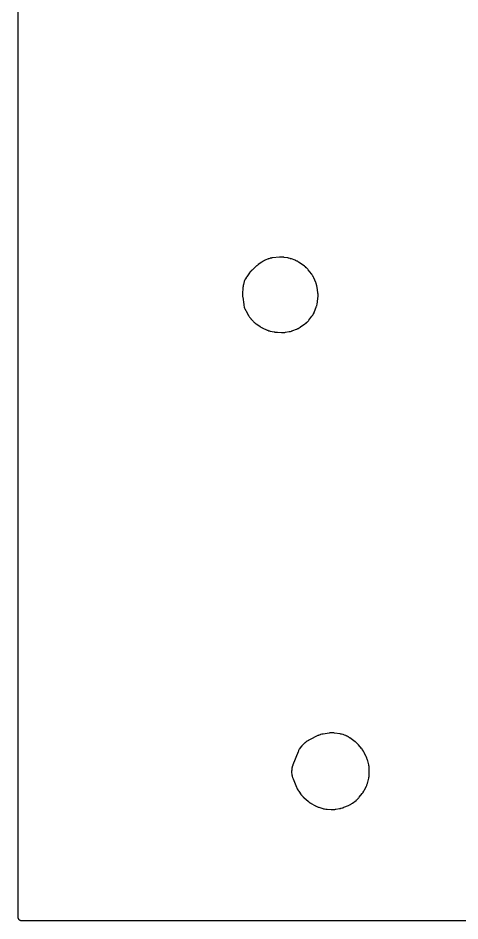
# Model space of a CAD drawing. Header units: millimetres. Extents: x 0 to 300, y 0 to 300.
# Drawn here: x -0.1 to 70.7, y -0.1 to 144.5 of the extents above; entities that cross this region are included whole.
import ezdxf

# ---------------------------------------------------------------- set-up
doc = ezdxf.new("R2010")
doc.units = ezdxf.units.MM
doc.layers.add('CUT', color=7, linetype='CONTINUOUS')

msp = doc.modelspace()

# ---------------------------------------------------------------- linework, layer by layer
at = {"layer": 'CUT'}
msp.add_lwpolyline([(298.5289, -0.0625), (1.4375, -0.0625), (0.5522, -0.0625), (0.4788, -0.0589), (0.4206, -0.0503), (0.3635, -0.036), (0.3082, -0.0162), (0.255, 0.009), (0.2046, 0.0392), (0.1573, 0.0743), (0.1137, 0.1137), (0.0743, 0.1573), (0.0392, 0.2046), (0.009, 0.255), (-0.0162, 0.3082), (-0.036, 0.3635), (-0.0503, 0.4206), (-0.0589, 0.4788), (-0.0625, 0.5522), (-0.0625, 1.4375), (-0.0625, 298.5625)], dxfattribs=at)
for points in [[(35.8955, 100.0336), (35.8973, 100.0052), (35.9019, 99.9499), (35.9033, 99.9357), (35.9132, 99.8439), (35.9149, 99.8298), (36.0673, 98.6754), (36.0693, 98.6614), (36.0834, 98.5709), (36.0857, 98.5569), (36.0955, 98.5027), (36.1012, 98.4751), (36.1416, 98.2988), (36.1567, 98.2445), (36.2127, 98.0752), (36.2329, 98.0225), (36.3056, 97.8569), (36.3175, 97.8314), (36.342, 97.782), (36.3484, 97.7695), (36.3911, 97.6883), (36.3978, 97.6759), (36.8305, 96.8975), (36.8367, 96.8867), (36.8777, 96.8165), (36.8841, 96.8058), (36.9096, 96.7641), (36.923, 96.7431), (37.0123, 96.61), (37.0418, 96.5697), (37.1418, 96.4445), (37.1578, 96.4253), (37.1899, 96.3885), (37.1982, 96.3791), (37.2527, 96.319), (37.2612, 96.3098), (37.6201, 95.9302), (37.6319, 95.9181), (37.7093, 95.8407), (37.7213, 95.829), (37.7691, 95.7839), (37.7942, 95.7614), (37.9613, 95.6204), (37.9876, 95.5994), (38.0401, 95.5599), (38.0537, 95.55), (38.1429, 95.4867), (38.1568, 95.4771), (38.6834, 95.1254), (38.6937, 95.1186), (38.7611, 95.0755), (38.7716, 95.069), (38.8127, 95.0439), (38.834, 95.0316), (38.9739, 94.9539), (38.9956, 94.9424), (39.0386, 94.9208), (39.0497, 94.9153), (39.1219, 94.8809), (39.1331, 94.8757), (39.7254, 94.6078), (39.7396, 94.6016), (39.8319, 94.5627), (39.8462, 94.5569), (39.9022, 94.5349), (39.9312, 94.5244), (40.1213, 94.4611), (40.1507, 94.4521), (40.2087, 94.436), (40.2237, 94.4321), (40.3209, 94.4078), (40.3359, 94.4042), (40.9455, 94.2685), (40.9584, 94.2657), (41.0424, 94.249), (41.0553, 94.2465), (41.106, 94.2376), (41.132, 94.2335), (41.3017, 94.2111), (41.3279, 94.2083), (41.3792, 94.2038), (41.3923, 94.2028), (41.4777, 94.1972), (41.4909, 94.1965), (42.1111, 94.1695), (42.1269, 94.169), (42.2294, 94.1672), (42.2452, 94.1672), (42.3068, 94.1677), (42.3383, 94.1689), (42.5429, 94.1815), (42.5743, 94.1843), (42.6355, 94.1913), (42.6511, 94.1933), (42.7527, 94.2077), (42.7683, 94.2101), (43.327, 94.3042), (43.3424, 94.307), (43.4425, 94.3266), (43.4578, 94.3298), (43.5176, 94.3431), (43.5481, 94.3508), (43.7444, 94.4054), (43.7744, 94.4146), (43.8325, 94.4341), (43.8473, 94.4393), (43.9431, 94.4743), (43.9577, 94.4798), (44.543, 94.711), (44.559, 94.7176), (44.6629, 94.7621), (44.6788, 94.7692), (44.7403, 94.7978), (44.7714, 94.8133), (44.9705, 94.92), (45.0007, 94.9373), (45.0585, 94.9728), (45.0732, 94.9821), (45.1678, 95.0439), (45.1822, 95.0536), (45.876, 95.5365), (45.8884, 95.5454), (45.9686, 95.6043), (45.9808, 95.6135), (46.0281, 95.6501), (46.0518, 95.6695), (46.2006, 95.7974), (46.2449, 95.8396), (46.3799, 95.9821), (46.4004, 96.0048), (46.4393, 96.0502), (46.4491, 96.062), (46.5118, 96.1392), (46.5213, 96.1513), (46.9941, 96.7649), (47.003, 96.7767), (47.0596, 96.8541), (47.0682, 96.8661), (47.1011, 96.9134), (47.1174, 96.9381), (47.2176, 97.0986), (47.2463, 97.1501), (47.3303, 97.3197), (47.3427, 97.3464), (47.3657, 97.3993), (47.3714, 97.4129), (47.4075, 97.5018), (47.4129, 97.5155), (47.6908, 98.251), (47.697, 98.2682), (47.7356, 98.3804), (47.7412, 98.3977), (47.7623, 98.4657), (47.772, 98.5009), (47.8283, 98.7312), (47.8359, 98.7669), (47.8485, 98.8369), (47.8515, 98.8549), (47.869, 98.9723), (47.8714, 98.9904), (47.964, 99.7723), (47.9654, 99.7853), (47.9736, 99.87), (47.9747, 99.8831), (47.9785, 99.9341), (47.9799, 99.9603), (47.985, 100.1281), (47.9843, 100.1804), (47.9748, 100.348), (47.9727, 100.3742), (47.9676, 100.4251), (47.9661, 100.4381), (47.9558, 100.5226), (47.954, 100.5355), (47.8237, 101.4336), (47.8217, 101.4465), (47.8078, 101.53), (47.8055, 101.5428), (47.796, 101.5928), (47.7906, 101.6183), (47.7524, 101.7808), (47.7383, 101.8309), (47.6861, 101.9896), (47.6774, 102.0141), (47.6594, 102.0617), (47.6547, 102.0739), (47.6231, 102.1524), (47.6181, 102.1644), (47.2968, 102.9149), (47.2914, 102.9269), (47.256, 103.005), (47.2504, 103.0169), (47.2281, 103.0633), (47.2161, 103.0868), (47.1362, 103.2358), (47.1092, 103.2811), (47.0166, 103.4224), (47.0016, 103.4442), (46.9715, 103.486), (46.9637, 103.4966), (46.9121, 103.565), (46.904, 103.5754), (46.4019, 104.2115), (46.3927, 104.2228), (46.3325, 104.2954), (46.3231, 104.3065), (46.2858, 104.3493), (46.2662, 104.3707), (46.1372, 104.505), (46.095, 104.5449), (45.9537, 104.6661), (45.9312, 104.6845), (45.8864, 104.7193), (45.8748, 104.7281), (45.7988, 104.7842), (45.7871, 104.7926), (44.9379, 105.3886), (44.9276, 105.3957), (44.8596, 105.4413), (44.8491, 105.4482), (44.8077, 105.4747), (44.7863, 105.4879), (44.6469, 105.5692), (44.6024, 105.5927), (44.4567, 105.662), (44.4338, 105.6723), (44.3885, 105.6916), (44.3769, 105.6964), (44.301, 105.7268), (44.2893, 105.7314), (43.7067, 105.9509), (43.6929, 105.9559), (43.6031, 105.9872), (43.5892, 105.9919), (43.5348, 106.0094), (43.5068, 106.0177), (43.3231, 106.0671), (43.2947, 106.074), (43.2388, 106.0861), (43.2245, 106.089), (43.131, 106.107), (43.1166, 106.1095), (42.5743, 106.1999), (42.5613, 106.2019), (42.4765, 106.2142), (42.4635, 106.2159), (42.4124, 106.2221), (42.3861, 106.2247), (42.2177, 106.2378), (42.165, 106.2395), (41.996, 106.2377), (41.9697, 106.2369), (41.9183, 106.2341), (41.9051, 106.2332), (41.8197, 106.2267), (41.8066, 106.2255), (40.7085, 106.117), (40.6944, 106.1154), (40.6029, 106.1042), (40.5888, 106.1023), (40.5341, 106.0943), (40.5061, 106.0895), (40.3277, 106.0546), (40.2727, 106.0411), (40.0984, 105.9896), (40.0714, 105.9809), (40.0191, 105.9627), (40.0058, 105.9579), (39.9195, 105.9256), (39.9063, 105.9204), (39.6147, 105.8033), (39.598, 105.7963), (39.4906, 105.7493), (39.4742, 105.7419), (39.4106, 105.7117), (39.3784, 105.6953), (39.1731, 105.5825), (39.142, 105.5642), (39.0825, 105.5267), (39.0674, 105.5168), (38.9701, 105.4513), (38.9553, 105.441), (38.3967, 105.04), (38.3818, 105.0289), (38.2863, 104.9558), (38.2718, 104.9443), (38.1548, 104.8489), (38.1406, 104.8369), (38.0498, 104.758), (38.036, 104.7457), (37.4067, 104.164), (37.3962, 104.154), (37.3282, 104.088), (37.3178, 104.0777), (37.278, 104.0371), (37.2581, 104.0158), (37.1321, 103.8744), (37.1133, 103.8522), (37.0776, 103.8079), (37.0685, 103.7964), (37.0109, 103.7213), (37.0021, 103.7096), (36.56, 103.1036), (36.5516, 103.0919), (36.4981, 103.0147), (36.49, 103.0027), (36.459, 102.9555), (36.4437, 102.931), (36.3494, 102.7716), (36.3224, 102.7205), (36.2449, 102.555), (36.223, 102.5015), (36.161, 102.3269), (36.152, 102.2995), (36.1357, 102.2454), (36.1317, 102.2315), (36.1067, 102.141), (36.103, 102.127), (36.0302, 101.8354), (36.0269, 101.8218), (36.0069, 101.733), (36.004, 101.7193), (35.9932, 101.6657), (35.9884, 101.6381), (35.9609, 101.4584), (35.9573, 101.4306), (35.9516, 101.3762), (35.9503, 101.3623), (35.9429, 101.2716), (35.9419, 101.2576), (35.8932, 100.4227), (35.8926, 100.4085), (35.8894, 100.3162), (35.889, 100.302), (35.8884, 100.2465), (35.8888, 100.2181)], [(43.7867, 23.349), (43.7894, 23.3334), (43.8062, 23.243), (43.8123, 23.2142), (43.8298, 23.1404), (43.8331, 23.1272), (43.8465, 23.0757), (43.854, 23.0495), (43.9065, 22.8804), (43.9152, 22.8546), (43.9332, 22.8045), (43.938, 22.7918), (43.9699, 22.7092), (43.975, 22.6965), (44.5309, 21.3511), (44.538, 21.3347), (44.5856, 21.2286), (44.5931, 21.2123), (44.6236, 21.1495), (44.6401, 21.1178), (44.7538, 20.9151), (44.7722, 20.8844), (44.8099, 20.8257), (44.8198, 20.8108), (44.8855, 20.7149), (44.8959, 20.7003), (45.2959, 20.152), (45.3061, 20.1386), (45.3731, 20.0519), (45.3836, 20.0387), (45.4253, 19.9879), (45.4474, 19.9624), (45.5954, 19.8012), (45.6189, 19.777), (45.6661, 19.7311), (45.6783, 19.7195), (45.7589, 19.6454), (45.7715, 19.6341), (46.3715, 19.1125), (46.3826, 19.1031), (46.4552, 19.043), (46.4665, 19.0338), (46.5111, 18.9988), (46.5343, 18.9814), (46.6879, 18.872), (46.7119, 18.8557), (46.7596, 18.8251), (46.772, 18.8174), (46.8526, 18.7684), (46.8651, 18.761), (47.4549, 18.4216), (47.47, 18.4132), (47.569, 18.36), (47.5844, 18.352), (47.6447, 18.3218), (47.6761, 18.3072), (47.8824, 18.2183), (47.9145, 18.2056), (47.9779, 18.1825), (47.9943, 18.1768), (48.1009, 18.1414), (48.1174, 18.1362), (48.7455, 17.9478), (48.7623, 17.943), (48.8718, 17.9136), (48.8887, 17.9093), (48.955, 17.8936), (48.9891, 17.8865), (49.2123, 17.847), (49.2468, 17.842), (49.3144, 17.834), (49.3317, 17.8322), (49.4447, 17.8223), (49.4621, 17.821), (50.0898, 17.7841), (50.1069, 17.7833), (50.2181, 17.7799), (50.2353, 17.7797), (50.3021, 17.7795), (50.3363, 17.7805), (50.5585, 17.7928), (50.5926, 17.7957), (50.659, 17.8032), (50.676, 17.8053), (50.7862, 17.821), (50.8031, 17.8236), (51.4338, 17.9316), (51.4507, 17.9348), (51.5603, 17.9568), (51.5771, 17.9604), (51.6425, 17.9755), (51.6757, 17.9842), (51.8902, 18.0469), (51.9229, 18.0574), (51.9861, 18.0799), (52.0022, 18.0859), (52.1064, 18.1264), (52.1223, 18.1328), (52.856, 18.4421), (52.8675, 18.4471), (52.9415, 18.4801), (52.9529, 18.4853), (52.997, 18.5061), (53.0193, 18.5172), (53.1611, 18.5914), (53.2043, 18.6163), (53.3394, 18.702), (53.3602, 18.7158), (53.4002, 18.7436), (53.4104, 18.7509), (53.476, 18.7985), (53.4861, 18.8059), (54.0629, 19.2431), (54.0726, 19.2506), (54.1353, 19.3002), (54.1449, 19.3079), (54.1819, 19.3384), (54.2006, 19.3545), (54.318, 19.4596), (54.3532, 19.4939), (54.4616, 19.6083), (54.4781, 19.6264), (54.5097, 19.6626), (54.5177, 19.672), (54.569, 19.7332), (54.5768, 19.7427), (55.0565, 20.3403), (55.0668, 20.3535), (55.1325, 20.4402), (55.1424, 20.4536), (55.1804, 20.5067), (55.1991, 20.5345), (55.3154, 20.718), (55.3325, 20.7467), (55.3643, 20.8037), (55.3723, 20.8185), (55.4226, 20.9148), (55.4301, 20.9298), (55.7142, 21.5126), (55.7213, 21.5277), (55.766, 21.6265), (55.7727, 21.6417), (55.7979, 21.7017), (55.81, 21.7328), (55.8827, 21.9369), (55.893, 21.9687), (55.9114, 22.0311), (55.9159, 22.0471), (55.9436, 22.1519), (55.9476, 22.1681), (56.1028, 22.8278), (56.1065, 22.8448), (56.1291, 22.9552), (56.1324, 22.9722), (56.144, 23.0388), (56.149, 23.0731), (56.1749, 23.2968), (56.1779, 23.3314), (56.1818, 23.3989), (56.1826, 23.4162), (56.1858, 23.5289), (56.1861, 23.5462), (56.1859, 24.1779), (56.1856, 24.1961), (56.182, 24.3144), (56.1812, 24.3326), (56.1769, 24.4034), (56.1736, 24.4397), (56.1449, 24.6744), (56.1394, 24.7104), (56.1265, 24.7802), (56.1229, 24.7981), (56.0979, 24.9137), (56.0938, 24.9315), (55.9313, 25.5872), (55.9273, 25.6023), (55.9002, 25.7005), (55.8959, 25.7155), (55.8781, 25.774), (55.8682, 25.8037), (55.7989, 25.995), (55.7875, 26.0242), (55.7637, 26.0805), (55.7574, 26.0949), (55.7154, 26.1876), (55.7087, 26.2017), (55.371, 26.8975), (55.3628, 26.9139), (55.3073, 27.0198), (55.2985, 27.0359), (55.2634, 27.0984), (55.2443, 27.1298), (55.1146, 27.3303), (55.0937, 27.3605), (55.0511, 27.4182), (55.04, 27.4328), (54.9661, 27.5267), (54.9545, 27.541), (54.4698, 28.12), (54.4617, 28.1294), (54.4087, 28.1902), (54.4005, 28.1994), (54.3679, 28.2352), (54.3508, 28.2532), (54.239, 28.3663), (54.2028, 28.4001), (54.0821, 28.5035), (54.0629, 28.5192), (54.0248, 28.5492), (54.015, 28.5568), (53.9507, 28.6053), (53.9407, 28.6127), (53.0444, 29.2605), (53.0302, 29.2704), (52.9368, 29.3339), (52.9223, 29.3434), (52.8652, 29.3799), (52.8354, 29.3977), (52.6384, 29.5079), (52.6076, 29.524), (52.5467, 29.5536), (52.5309, 29.5609), (52.428, 29.6073), (52.412, 29.6142), (52.2326, 29.6888), (52.2156, 29.6956), (52.1045, 29.7378), (52.0873, 29.7441), (52.0199, 29.7674), (51.985, 29.7783), (51.7562, 29.8422), (51.7207, 29.8509), (51.6509, 29.8659), (51.633, 29.8695), (51.516, 29.8908), (51.498, 29.8938), (50.6383, 30.0239), (50.6231, 30.0261), (50.5241, 30.0385), (50.5089, 30.0402), (50.4492, 30.0461), (50.4186, 30.0483), (50.2221, 30.0578), (50.1607, 30.0576), (49.9643, 30.0468), (49.9337, 30.0444), (49.8741, 30.0381), (49.8589, 30.0363), (49.76, 30.0232), (49.7448, 30.021), (48.7841, 29.8691), (48.7696, 29.8666), (48.6751, 29.8493), (48.6606, 29.8464), (48.6041, 29.8346), (48.5753, 29.8279), (48.392, 29.78), (48.3357, 29.7623), (48.158, 29.6966), (48.1305, 29.6857), (48.0774, 29.6631), (48.0639, 29.6571), (47.9765, 29.6173), (47.9632, 29.611), (46.625, 28.9606), (46.6112, 28.9536), (46.5219, 28.9073), (46.5083, 28.9), (46.4554, 28.8709), (46.4287, 28.8552), (46.2602, 28.7507), (46.2094, 28.7154), (46.0526, 28.594), (46.0287, 28.5745), (45.9829, 28.5351), (45.9713, 28.5248), (45.8968, 28.4573), (45.8854, 28.4468), (45.4498, 28.0312), (45.4382, 28.0198), (45.3639, 27.9449), (45.3526, 27.9333), (45.3092, 27.8871), (45.2876, 27.8629), (45.1534, 27.7038), (45.1143, 27.652), (44.9998, 27.4818), (44.9665, 27.4261), (44.8697, 27.242), (44.8553, 27.2128), (44.8289, 27.1553), (44.8224, 27.1404), (44.781, 27.0433), (44.7748, 27.0283), (43.9574, 24.9572), (43.9526, 24.9446), (43.9223, 24.8625), (43.9177, 24.8498), (43.9006, 24.8001), (43.8924, 24.7744), (43.8437, 24.6088), (43.8308, 24.5565), (43.7972, 24.3871), (43.7925, 24.3606), (43.7846, 24.3086), (43.7827, 24.2952), (43.7714, 24.2084), (43.7698, 24.195), (43.7636, 24.1367), (43.7621, 24.121), (43.7539, 24.0184), (43.7528, 24.0026), (43.7495, 23.9409), (43.7487, 23.9093), (43.7485, 23.7064), (43.7517, 23.6432), (43.7729, 23.4414), (43.777, 23.41)]]:
    msp.add_lwpolyline(points, close=True, dxfattribs=at)

doc.saveas('drawing.dxf')
